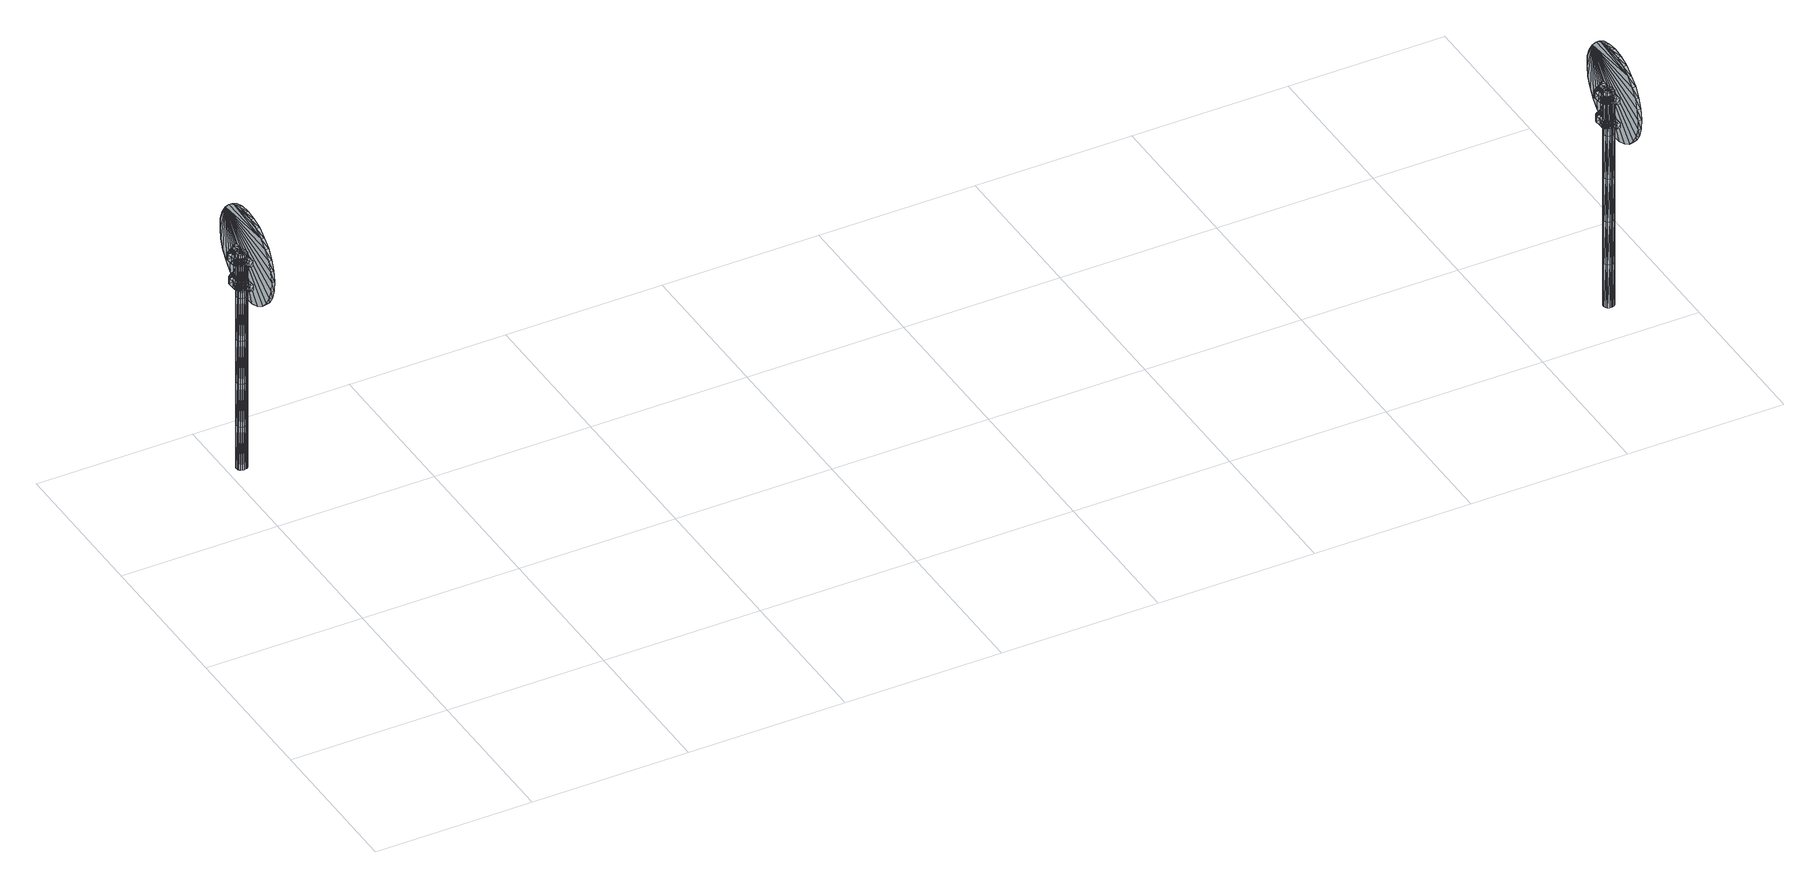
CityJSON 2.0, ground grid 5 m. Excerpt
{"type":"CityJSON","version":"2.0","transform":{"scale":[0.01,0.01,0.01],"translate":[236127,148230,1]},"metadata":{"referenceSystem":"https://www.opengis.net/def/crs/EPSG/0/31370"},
"CityObjects":{
"object1":{"type":"GenericCityObject","attributes":{"cluster":55,"mean_distance_to_centroid":0.0495,"new_centroid_x":236127.01,"new_centroid_y":148242.38,"mean_distance_to_camera":4.62,"H1":0,"H2":0,"Z_final":109.24,"cluster2":-1,"proj_x":236122.68,"proj_y":148243.69,"id_line":53157,"bearing_l":16.9,"distance":4.53,"orientation":"right","G_obj":16.9},"geometry":[{"type":"MultiSurface","lod":"2","boundaries":[[[0,1,2]],[[2,1,3]],[[3,1,4]],[[4,1,5]],[[5,1,6]],[[1,7,6]],[[1,8,7]],[[1,9,8]],[[1,10,9]],[[1,11,10]],[[1,12,11]],[[1,13,12]],[[1,14,13]],[[15,14,1]],[[16,15,1]],[[17,16,1]],[[18,17,1]],[[0,18,1]],[[19,20,0]],[[19,0,2]],[[21,19,2]],[[21,2,3]],[[21,3,22]],[[22,3,4]],[[22,4,23]],[[23,4,5]],[[23,5,24]],[[24,5,6]],[[24,6,25]],[[25,6,7]],[[25,7,26]],[[26,7,8]],[[26,8,27]],[[8,9,27]],[[27,9,28]],[[9,10,28]],[[10,29,28]],[[10,11,29]],[[11,30,29]],[[11,12,30]],[[30,12,31]],[[31,12,13]],[[31,13,32]],[[32,13,14]],[[32,14,33]],[[33,14,15]],[[33,15,34]],[[34,15,16]],[[34,16,35]],[[35,16,17]],[[36,35,17]],[[18,36,17]],[[20,36,18]],[[20,18,0]],[[37,38,20]],[[37,20,19]],[[39,37,19]],[[21,39,19]],[[39,21,40]],[[40,21,22]],[[40,22,41]],[[41,22,23]],[[41,23,42]],[[42,23,24]],[[42,24,43]],[[43,24,25]],[[43,25,44]],[[44,25,26]],[[26,45,44]],[[26,27,45]],[[27,46,45]],[[27,28,46]],[[28,47,46]],[[28,29,47]],[[47,29,48]],[[29,30,48]],[[48,30,49]],[[49,30,31]],[[49,31,50]],[[50,31,32]],[[50,32,51]],[[51,32,33]],[[51,33,52]],[[52,33,34]],[[52,34,53]],[[53,34,35]],[[54,53,35]],[[54,35,36]],[[38,54,36]],[[38,36,20]],[[55,56,38]],[[55,38,37]],[[57,55,37]],[[57,37,39]],[[57,39,58]],[[58,39,40]],[[58,40,59]],[[59,40,41]],[[59,41,60]],[[60,41,42]],[[60,42,61]],[[61,42,43]],[[61,43,62]],[[62,43,44]],[[44,63,62]],[[44,45,63]],[[45,64,63]],[[45,46,64]],[[46,65,64]],[[46,47,65]],[[47,66,65]],[[47,48,66]],[[66,48,67]],[[67,48,49]],[[67,49,68]],[[68,49,50]],[[68,50,69]],[[69,50,51]],[[69,51,70]],[[70,51,52]],[[70,52,71]],[[71,52,53]],[[72,71,53]],[[72,53,54]],[[56,72,54]],[[56,54,38]],[[73,74,56]],[[73,56,55]],[[75,73,55]],[[75,55,57]],[[75,57,76]],[[76,57,58]],[[76,58,77]],[[77,58,59]],[[77,59,78]],[[78,59,60]],[[78,60,79]],[[79,60,61]],[[79,61,80]],[[80,61,62]],[[62,81,80]],[[62,63,81]],[[63,82,81]],[[63,64,82]],[[64,83,82]],[[64,65,83]],[[65,84,83]],[[65,66,84]],[[84,66,85]],[[85,66,67]],[[85,67,86]],[[86,67,68]],[[86,68,87]],[[87,68,69]],[[87,69,88]],[[88,69,70]],[[88,70,89]],[[89,70,71]],[[90,89,71]],[[90,71,72]],[[74,90,72]],[[74,72,56]],[[91,92,74]],[[91,74,73]],[[93,91,73]],[[93,73,75]],[[93,75,94]],[[94,75,76]],[[94,76,95]],[[95,76,77]],[[95,77,96]],[[96,77,78]],[[96,78,97]],[[97,78,79]],[[97,79,98]],[[98,79,80]],[[80,99,98]],[[80,81,99]],[[81,100,99]],[[81,82,100]],[[82,101,100]],[[82,83,101]],[[83,102,101]],[[83,84,102]],[[102,84,103]],[[103,84,85]],[[103,85,104]],[[104,85,86]],[[104,86,105]],[[105,86,87]],[[105,87,106]],[[106,87,88]],[[106,88,107]],[[107,88,89]],[[108,107,89]],[[108,89,90]],[[92,108,90]],[[92,90,74]],[[92,91,109]],[[91,93,109]],[[93,94,109]],[[94,95,109]],[[95,96,109]],[[109,96,97]],[[109,97,98]],[[109,98,99]],[[109,99,100]],[[109,100,101]],[[109,101,102]],[[109,102,103]],[[109,103,104]],[[105,109,104]],[[106,109,105]],[[107,109,106]],[[108,109,107]],[[92,109,108]],[[110,111,112]],[[113,112,114]],[[115,112,113]],[[116,112,115]],[[117,112,116]],[[118,112,117]],[[119,112,118]],[[120,112,119]],[[121,112,120]],[[122,112,121]],[[122,123,112]],[[123,110,112]],[[111,124,112]],[[124,125,112]],[[125,126,112]],[[126,127,112]],[[127,128,112]],[[128,129,112]],[[129,130,112]],[[130,131,112]],[[112,131,132]],[[131,133,132]],[[131,134,133]],[[133,134,135]],[[133,135,136]],[[135,137,136]],[[133,136,138]],[[136,139,138]],[[136,137,139]],[[137,140,139]],[[137,135,140]],[[135,141,140]],[[135,134,141]],[[134,142,141]],[[134,131,142]],[[131,143,142]],[[131,130,143]],[[143,130,144]],[[144,130,129]],[[144,129,145]],[[145,129,128]],[[145,128,146]],[[146,127,147]],[[147,127,126]],[[147,126,148]],[[148,126,125]],[[148,125,149]],[[149,125,124]],[[150,149,124]],[[150,124,111]],[[151,150,111]],[[151,111,110]],[[152,151,110]],[[152,110,123]],[[146,128,127]],[[153,123,122]],[[154,153,122]],[[154,122,121]],[[155,154,121]],[[155,121,120]],[[156,155,120]],[[156,120,119]],[[157,156,119]],[[157,119,118]],[[157,118,158]],[[158,118,117]],[[158,117,159]],[[153,152,123]],[[159,117,116]],[[159,116,160]],[[160,116,115]],[[160,115,161]],[[161,115,113]],[[161,113,162]],[[162,113,114]],[[162,114,163]],[[163,114,112]],[[163,112,164]],[[164,112,132]],[[132,165,164]],[[132,133,165]],[[133,138,165]],[[138,139,140]],[[161,162,163]],[[160,161,163]],[[159,160,163]],[[158,159,163]],[[157,158,163]],[[156,157,163]],[[155,156,163]],[[154,155,163]],[[153,154,163]],[[153,163,152]],[[152,163,151]],[[151,163,150]],[[150,163,149]],[[149,163,148]],[[148,163,147]],[[147,163,146]],[[146,163,145]],[[145,163,144]],[[144,163,143]],[[143,163,142]],[[163,164,142]],[[142,164,165]],[[142,165,141]],[[165,140,141]],[[165,138,140]],[[166,167,168]],[[168,167,169]],[[170,168,169]],[[170,169,171]],[[170,171,172]],[[172,171,173]],[[172,173,174]],[[174,173,175]],[[174,175,176]],[[176,175,177]],[[176,177,178]],[[178,177,179]],[[178,179,180]],[[180,179,181]],[[180,181,182]],[[182,181,183]],[[182,183,184]],[[184,183,185]],[[184,185,186]],[[186,185,187]],[[186,187,188]],[[188,187,189]],[[188,189,190]],[[190,189,191]],[[192,190,191]],[[192,191,193]],[[194,192,193]],[[194,193,195]],[[196,194,195]],[[196,195,197]],[[198,196,197]],[[198,197,199]],[[200,198,199]],[[200,199,201]],[[202,200,201]],[[202,201,203]],[[204,202,203]],[[204,203,205]],[[206,204,205]],[[206,205,207]],[[208,206,207]],[[208,207,209]],[[210,208,209]],[[210,209,211]],[[212,210,211]],[[212,211,213]],[[214,212,213]],[[214,213,215]],[[216,214,215]],[[216,215,217]],[[216,217,218]],[[218,217,219]],[[218,219,220]],[[220,219,221]],[[220,221,222]],[[222,221,223]],[[222,223,224]],[[224,223,225]],[[224,225,226]],[[226,225,227]],[[226,227,228]],[[228,227,229]],[[228,229,230]],[[230,229,231]],[[230,231,232]],[[232,231,233]],[[232,233,234]],[[234,233,235]],[[234,235,236]],[[236,235,237]],[[238,236,237]],[[238,237,239]],[[238,239,240]],[[240,239,241]],[[241,242,240]],[[241,243,242]],[[242,243,244]],[[244,243,245]],[[244,245,246]],[[246,245,247]],[[246,247,248]],[[248,247,249]],[[248,249,250]],[[250,249,251]],[[250,251,252]],[[252,251,253]],[[252,253,254]],[[254,253,255]],[[254,255,256]],[[256,255,257]],[[256,257,258]],[[258,257,259]],[[258,259,260]],[[260,259,261]],[[260,261,262]],[[262,261,263]],[[262,263,264]],[[264,263,265]],[[264,265,266]],[[266,265,267]],[[267,268,266]],[[267,269,268]],[[269,270,268]],[[269,271,270]],[[271,272,270]],[[271,273,272]],[[273,274,272]],[[273,275,274]],[[275,276,274]],[[275,277,276]],[[277,278,276]],[[277,279,278]],[[279,280,278]],[[279,281,280]],[[281,282,280]],[[281,283,282]],[[283,284,282]],[[283,285,284]],[[285,286,284]],[[285,287,286]],[[287,288,286]],[[287,289,288]],[[288,289,290]],[[290,289,291]],[[290,291,292]],[[292,291,293]],[[292,293,294]],[[294,293,295]],[[294,295,296]],[[296,295,297]],[[296,297,298]],[[298,297,299]],[[298,299,300]],[[300,299,301]],[[300,301,302]],[[302,301,303]],[[302,303,304]],[[304,303,305]],[[304,305,306]],[[306,305,307]],[[306,307,308]],[[308,307,309]],[[308,309,310]],[[310,309,311]],[[311,166,310]],[[311,167,166]],[[169,167,311]],[[169,311,171]],[[171,311,309]],[[173,171,309]],[[173,309,307]],[[175,173,307]],[[175,307,305]],[[177,175,305]],[[177,305,303]],[[179,177,303]],[[179,303,301]],[[181,179,301]],[[181,301,299]],[[183,181,299]],[[183,299,297]],[[183,297,295]],[[185,183,295]],[[185,295,293]],[[187,185,293]],[[187,293,291]],[[187,291,289]],[[189,187,289]],[[189,289,287]],[[189,287,285]],[[191,189,285]],[[191,285,283]],[[193,191,283]],[[195,193,283]],[[195,283,281]],[[197,195,281]],[[199,197,281]],[[201,199,281]],[[201,281,279]],[[203,201,279]],[[205,203,279]],[[205,279,277]],[[205,277,207]],[[207,277,209]],[[209,277,275]],[[209,275,211]],[[211,275,273]],[[211,273,213]],[[213,273,271]],[[213,271,215]],[[215,271,269]],[[215,269,217]],[[217,269,219]],[[219,269,267]],[[219,267,221]],[[221,267,265]],[[221,265,223]],[[223,265,263]],[[223,263,225]],[[225,263,261]],[[225,261,227]],[[227,261,259]],[[227,259,229]],[[229,259,257]],[[229,257,255]],[[229,255,231]],[[231,255,253]],[[231,253,233]],[[233,253,251]],[[233,251,235]],[[251,249,235]],[[235,249,247]],[[235,247,237]],[[247,245,237]],[[237,245,243]],[[237,243,239]],[[239,243,241]],[[238,240,242]],[[168,310,166]],[[170,310,168]],[[170,308,310]],[[172,308,170]],[[172,306,308]],[[174,306,172]],[[174,304,306]],[[176,304,174]],[[176,302,304]],[[178,302,176]],[[178,300,302]],[[180,300,178]],[[180,298,300]],[[182,298,180]],[[182,296,298]],[[182,294,296]],[[184,294,182]],[[184,292,294]],[[186,292,184]],[[186,290,292]],[[186,288,290]],[[188,288,186]],[[188,286,288]],[[188,284,286]],[[190,284,188]],[[190,282,284]],[[192,282,190]],[[194,282,192]],[[194,280,282]],[[196,280,194]],[[198,280,196]],[[200,280,198]],[[200,278,280]],[[202,278,200]],[[204,278,202]],[[204,276,278]],[[204,206,276]],[[206,208,276]],[[208,274,276]],[[208,210,274]],[[210,272,274]],[[210,212,272]],[[212,270,272]],[[212,214,270]],[[214,268,270]],[[214,216,268]],[[216,218,268]],[[218,266,268]],[[218,220,266]],[[220,264,266]],[[220,222,264]],[[222,262,264]],[[222,224,262]],[[224,260,262]],[[224,226,260]],[[226,258,260]],[[226,228,258]],[[228,256,258]],[[228,254,256]],[[228,230,254]],[[230,252,254]],[[230,232,252]],[[232,250,252]],[[232,234,250]],[[250,234,248]],[[234,246,248]],[[234,236,246]],[[246,236,244]],[[236,242,244]],[[236,238,242]],[[312,313,314]],[[314,313,315]],[[316,314,315]],[[316,315,317]],[[316,317,318]],[[318,317,319]],[[318,319,320]],[[320,319,321]],[[320,321,322]],[[322,321,323]],[[322,323,324]],[[324,323,325]],[[324,325,326]],[[326,325,327]],[[326,327,328]],[[328,327,329]],[[328,329,330]],[[330,329,331]],[[330,331,332]],[[332,331,333]],[[332,333,334]],[[334,333,335]],[[334,335,336]],[[336,335,337]],[[338,336,337]],[[338,337,339]],[[340,338,339]],[[340,339,341]],[[342,340,341]],[[342,341,343]],[[344,342,343]],[[344,343,345]],[[346,344,345]],[[346,345,347]],[[348,346,347]],[[348,347,349]],[[350,348,349]],[[350,349,351]],[[352,350,351]],[[352,351,353]],[[354,352,353]],[[354,353,355]],[[356,354,355]],[[356,355,357]],[[358,356,357]],[[358,357,359]],[[360,358,359]],[[360,359,361]],[[362,360,361]],[[362,361,363]],[[362,363,364]],[[364,363,365]],[[364,365,366]],[[366,365,367]],[[366,367,368]],[[368,367,369]],[[368,369,370]],[[370,369,371]],[[370,371,372]],[[372,371,373]],[[372,373,374]],[[374,373,375]],[[374,375,376]],[[376,375,377]],[[376,377,378]],[[378,377,379]],[[378,379,380]],[[380,379,381]],[[380,381,382]],[[382,381,383]],[[384,382,383]],[[384,383,385]],[[384,385,386]],[[386,385,387]],[[387,388,386]],[[387,389,388]],[[388,389,390]],[[390,389,391]],[[390,391,392]],[[392,391,393]],[[392,393,394]],[[394,393,395]],[[394,395,396]],[[396,395,397]],[[396,397,398]],[[398,397,399]],[[398,399,400]],[[400,399,401]],[[400,401,402]],[[402,401,403]],[[402,403,404]],[[404,403,405]],[[404,405,406]],[[406,405,407]],[[406,407,408]],[[408,407,409]],[[408,409,410]],[[410,409,411]],[[410,411,412]],[[412,411,413]],[[413,414,412]],[[413,415,414]],[[415,416,414]],[[415,417,416]],[[417,418,416]],[[417,419,418]],[[419,420,418]],[[419,421,420]],[[421,422,420]],[[421,423,422]],[[423,424,422]],[[423,425,424]],[[425,426,424]],[[425,427,426]],[[427,428,426]],[[427,429,428]],[[429,430,428]],[[429,431,430]],[[431,432,430]],[[431,433,432]],[[433,434,432]],[[433,435,434]],[[434,435,436]],[[436,435,437]],[[436,437,438]],[[438,437,439]],[[438,439,440]],[[440,439,441]],[[440,441,442]],[[442,441,443]],[[442,443,444]],[[444,443,445]],[[444,445,446]],[[446,445,447]],[[446,447,448]],[[448,447,449]],[[448,449,450]],[[450,449,451]],[[450,451,452]],[[452,451,453]],[[452,453,454]],[[454,453,455]],[[454,455,456]],[[456,455,457]],[[457,312,456]],[[457,313,312]],[[315,313,457]],[[315,457,317]],[[317,457,455]],[[319,317,455]],[[319,455,453]],[[321,319,453]],[[321,453,451]],[[323,321,451]],[[323,451,449]],[[325,323,449]],[[325,449,447]],[[327,325,447]],[[327,447,445]],[[329,327,445]],[[329,445,443]],[[329,443,441]],[[331,329,441]],[[331,441,439]],[[333,331,439]],[[333,439,437]],[[333,437,435]],[[335,333,435]],[[335,435,433]],[[335,433,431]],[[337,335,431]],[[337,431,429]],[[339,337,429]],[[341,339,429]],[[341,429,427]],[[343,341,427]],[[345,343,427]],[[347,345,427]],[[347,427,425]],[[349,347,425]],[[351,349,425]],[[351,425,423]],[[351,423,353]],[[353,423,355]],[[355,423,421]],[[355,421,357]],[[357,421,419]],[[357,419,359]],[[359,419,417]],[[359,417,361]],[[361,417,415]],[[361,415,363]],[[363,415,365]],[[365,415,413]],[[365,413,367]],[[367,413,411]],[[367,411,369]],[[369,411,409]],[[369,409,371]],[[371,409,407]],[[371,407,373]],[[373,407,405]],[[373,405,375]],[[375,405,403]],[[375,403,401]],[[375,401,377]],[[377,401,399]],[[377,399,379]],[[379,399,397]],[[379,397,381]],[[397,395,381]],[[381,395,393]],[[381,393,383]],[[393,391,383]],[[383,391,389]],[[383,389,385]],[[385,389,387]],[[384,386,388]],[[314,456,312]],[[316,456,314]],[[316,454,456]],[[318,454,316]],[[318,452,454]],[[320,452,318]],[[320,450,452]],[[322,450,320]],[[322,448,450]],[[324,448,322]],[[324,446,448]],[[326,446,324]],[[326,444,446]],[[328,444,326]],[[328,442,444]],[[328,440,442]],[[330,440,328]],[[330,438,440]],[[332,438,330]],[[332,436,438]],[[332,434,436]],[[334,434,332]],[[334,432,434]],[[334,430,432]],[[336,430,334]],[[336,428,430]],[[338,428,336]],[[340,428,338]],[[340,426,428]],[[342,426,340]],[[344,426,342]],[[346,426,344]],[[346,424,426]],[[348,424,346]],[[350,424,348]],[[350,422,424]],[[350,352,422]],[[352,354,422]],[[354,420,422]],[[354,356,420]],[[356,418,420]],[[356,358,418]],[[358,416,418]],[[358,360,416]],[[360,414,416]],[[360,362,414]],[[362,364,414]],[[364,412,414]],[[364,366,412]],[[366,410,412]],[[366,368,410]],[[368,408,410]],[[368,370,408]],[[370,406,408]],[[370,372,406]],[[372,404,406]],[[372,374,404]],[[374,402,404]],[[374,400,402]],[[374,376,400]],[[376,398,400]],[[376,378,398]],[[378,396,398]],[[378,380,396]],[[396,380,394]],[[380,392,394]],[[380,382,392]],[[392,382,390]],[[382,388,390]],[[382,384,388]]]}]},
"object2":{"type":"GenericCityObject","attributes":{"cluster":33,"mean_distance_to_centroid":0.0682,"new_centroid_x":236164.49,"new_centroid_y":148230.93,"mean_distance_to_camera":5.98,"H1":0,"H2":0,"Z_final":108.82,"cluster2":-1,"proj_x":236169.18,"proj_y":148228.26,"id_line":53129,"bearing_l":209.61,"distance":5.39,"orientation":"right","G_obj":209.61},"geometry":[{"type":"MultiSurface","lod":"2","boundaries":[[[458,459,460]],[[460,459,461]],[[461,459,462]],[[462,459,463]],[[463,459,464]],[[459,465,464]],[[459,466,465]],[[459,467,466]],[[459,468,467]],[[459,469,468]],[[459,470,469]],[[459,471,470]],[[459,472,471]],[[473,472,459]],[[474,473,459]],[[475,474,459]],[[476,475,459]],[[458,476,459]],[[477,478,458]],[[477,458,460]],[[479,477,460]],[[479,460,461]],[[479,461,480]],[[480,461,462]],[[480,462,481]],[[481,462,463]],[[481,463,482]],[[482,463,464]],[[482,464,483]],[[483,464,465]],[[483,465,484]],[[484,465,466]],[[484,466,485]],[[466,467,485]],[[485,467,486]],[[467,468,486]],[[468,487,486]],[[468,469,487]],[[469,488,487]],[[469,470,488]],[[488,470,489]],[[489,470,471]],[[489,471,490]],[[490,471,472]],[[490,472,491]],[[491,472,473]],[[491,473,492]],[[492,473,474]],[[492,474,493]],[[493,474,475]],[[494,493,475]],[[476,494,475]],[[478,494,476]],[[478,476,458]],[[495,496,478]],[[495,478,477]],[[497,495,477]],[[479,497,477]],[[497,479,498]],[[498,479,480]],[[498,480,499]],[[499,480,481]],[[499,481,500]],[[500,481,482]],[[500,482,501]],[[501,482,483]],[[501,483,502]],[[502,483,484]],[[484,503,502]],[[484,485,503]],[[485,504,503]],[[485,486,504]],[[486,505,504]],[[486,487,505]],[[505,487,506]],[[487,488,506]],[[506,488,507]],[[507,488,489]],[[507,489,508]],[[508,489,490]],[[508,490,509]],[[509,490,491]],[[509,491,510]],[[510,491,492]],[[510,492,511]],[[511,492,493]],[[512,511,493]],[[512,493,494]],[[496,512,494]],[[496,494,478]],[[513,514,496]],[[513,496,495]],[[515,513,495]],[[515,495,497]],[[515,497,516]],[[516,497,498]],[[516,498,517]],[[517,498,499]],[[517,499,518]],[[518,499,500]],[[518,500,519]],[[519,500,501]],[[519,501,520]],[[520,501,502]],[[502,521,520]],[[502,503,521]],[[503,522,521]],[[503,504,522]],[[504,523,522]],[[504,505,523]],[[505,524,523]],[[505,506,524]],[[524,506,525]],[[525,506,507]],[[525,507,526]],[[526,507,508]],[[526,508,527]],[[527,508,509]],[[527,509,528]],[[528,509,510]],[[528,510,529]],[[529,510,511]],[[530,529,511]],[[530,511,512]],[[514,530,512]],[[514,512,496]],[[531,532,514]],[[531,514,513]],[[533,531,513]],[[533,513,515]],[[533,515,534]],[[534,515,516]],[[534,516,535]],[[535,516,517]],[[535,517,536]],[[536,517,518]],[[536,518,537]],[[537,518,519]],[[537,519,538]],[[538,519,520]],[[520,539,538]],[[520,521,539]],[[521,540,539]],[[521,522,540]],[[522,541,540]],[[522,523,541]],[[523,542,541]],[[523,524,542]],[[542,524,543]],[[543,524,525]],[[543,525,544]],[[544,525,526]],[[544,526,545]],[[545,526,527]],[[545,527,546]],[[546,527,528]],[[546,528,547]],[[547,528,529]],[[548,547,529]],[[548,529,530]],[[532,548,530]],[[532,530,514]],[[549,550,532]],[[549,532,531]],[[551,549,531]],[[551,531,533]],[[551,533,552]],[[552,533,534]],[[552,534,553]],[[553,534,535]],[[553,535,554]],[[554,535,536]],[[554,536,555]],[[555,536,537]],[[555,537,556]],[[556,537,538]],[[538,557,556]],[[538,539,557]],[[539,558,557]],[[539,540,558]],[[540,559,558]],[[540,541,559]],[[541,560,559]],[[541,542,560]],[[560,542,561]],[[561,542,543]],[[561,543,562]],[[562,543,544]],[[562,544,563]],[[563,544,545]],[[563,545,564]],[[564,545,546]],[[564,546,565]],[[565,546,547]],[[566,565,547]],[[566,547,548]],[[550,566,548]],[[550,548,532]],[[550,549,567]],[[549,551,567]],[[551,552,567]],[[552,553,567]],[[553,554,567]],[[567,554,555]],[[567,555,556]],[[567,556,557]],[[567,557,558]],[[567,558,559]],[[567,559,560]],[[567,560,561]],[[567,561,562]],[[563,567,562]],[[564,567,563]],[[565,567,564]],[[566,567,565]],[[550,567,566]],[[568,569,570]],[[571,570,572]],[[573,570,571]],[[574,570,573]],[[575,570,574]],[[576,570,575]],[[577,570,576]],[[578,570,577]],[[579,570,578]],[[580,570,579]],[[580,581,570]],[[581,568,570]],[[569,582,570]],[[582,583,570]],[[583,584,570]],[[584,585,570]],[[585,586,570]],[[586,587,570]],[[587,588,570]],[[588,589,570]],[[570,589,590]],[[589,591,590]],[[589,592,591]],[[591,592,593]],[[591,593,594]],[[593,595,594]],[[591,594,596]],[[594,597,596]],[[594,595,597]],[[595,598,597]],[[595,593,598]],[[593,599,598]],[[593,592,599]],[[592,600,599]],[[592,589,600]],[[589,601,600]],[[589,588,601]],[[601,588,602]],[[602,588,587]],[[602,587,603]],[[603,587,586]],[[603,586,604]],[[604,585,605]],[[605,585,584]],[[605,584,606]],[[606,584,583]],[[606,583,607]],[[607,583,582]],[[608,607,582]],[[608,582,569]],[[609,608,569]],[[609,569,568]],[[610,609,568]],[[610,568,581]],[[604,586,585]],[[611,581,580]],[[612,611,580]],[[612,580,579]],[[613,612,579]],[[613,579,578]],[[614,613,578]],[[614,578,577]],[[615,614,577]],[[615,577,576]],[[615,576,616]],[[616,576,575]],[[616,575,617]],[[611,610,581]],[[617,575,574]],[[617,574,618]],[[618,574,573]],[[618,573,619]],[[619,573,571]],[[619,571,620]],[[620,571,572]],[[620,572,621]],[[621,572,570]],[[621,570,622]],[[622,570,590]],[[590,623,622]],[[590,591,623]],[[591,596,623]],[[596,597,598]],[[619,620,621]],[[618,619,621]],[[617,618,621]],[[616,617,621]],[[615,616,621]],[[614,615,621]],[[613,614,621]],[[612,613,621]],[[611,612,621]],[[611,621,610]],[[610,621,609]],[[609,621,608]],[[608,621,607]],[[607,621,606]],[[606,621,605]],[[605,621,604]],[[604,621,603]],[[603,621,602]],[[602,621,601]],[[601,621,600]],[[621,622,600]],[[600,622,623]],[[600,623,599]],[[623,598,599]],[[623,596,598]],[[624,625,626]],[[626,625,627]],[[628,626,627]],[[628,627,629]],[[628,629,630]],[[630,629,631]],[[630,631,632]],[[632,631,633]],[[632,633,634]],[[634,633,635]],[[634,635,636]],[[636,635,637]],[[636,637,638]],[[638,637,639]],[[638,639,640]],[[640,639,641]],[[640,641,642]],[[642,641,643]],[[642,643,644]],[[644,643,645]],[[644,645,646]],[[646,645,647]],[[646,647,648]],[[648,647,649]],[[650,648,649]],[[650,649,651]],[[652,650,651]],[[652,651,653]],[[654,652,653]],[[654,653,655]],[[656,654,655]],[[656,655,657]],[[658,656,657]],[[658,657,659]],[[660,658,659]],[[660,659,661]],[[662,660,661]],[[662,661,663]],[[664,662,663]],[[664,663,665]],[[666,664,665]],[[666,665,667]],[[668,666,667]],[[668,667,669]],[[670,668,669]],[[670,669,671]],[[672,670,671]],[[672,671,673]],[[674,672,673]],[[674,673,675]],[[674,675,676]],[[676,675,677]],[[676,677,678]],[[678,677,679]],[[678,679,680]],[[680,679,681]],[[680,681,682]],[[682,681,683]],[[682,683,684]],[[684,683,685]],[[684,685,686]],[[686,685,687]],[[686,687,688]],[[688,687,689]],[[688,689,690]],[[690,689,691]],[[690,691,692]],[[692,691,693]],[[692,693,694]],[[694,693,695]],[[694,695,696]],[[696,695,697]],[[698,696,697]],[[698,697,699]],[[698,699,700]],[[700,699,701]],[[701,702,700]],[[701,703,702]],[[702,703,704]],[[704,703,705]],[[704,705,706]],[[706,705,707]],[[706,707,708]],[[708,707,709]],[[708,709,710]],[[710,709,711]],[[710,711,712]],[[712,711,713]],[[712,713,714]],[[714,713,715]],[[714,715,716]],[[716,715,717]],[[716,717,718]],[[718,717,719]],[[718,719,720]],[[720,719,721]],[[720,721,722]],[[722,721,723]],[[722,723,724]],[[724,723,725]],[[724,725,726]],[[726,725,727]],[[727,728,726]],[[727,729,728]],[[729,730,728]],[[729,731,730]],[[731,732,730]],[[731,733,732]],[[733,734,732]],[[733,735,734]],[[735,736,734]],[[735,737,736]],[[737,738,736]],[[737,739,738]],[[739,740,738]],[[739,741,740]],[[741,742,740]],[[741,743,742]],[[743,744,742]],[[743,745,744]],[[745,746,744]],[[745,747,746]],[[747,748,746]],[[747,749,748]],[[748,749,750]],[[750,749,751]],[[750,751,752]],[[752,751,753]],[[752,753,754]],[[754,753,755]],[[754,755,756]],[[756,755,757]],[[756,757,758]],[[758,757,759]],[[758,759,760]],[[760,759,761]],[[760,761,762]],[[762,761,763]],[[762,763,764]],[[764,763,765]],[[764,765,766]],[[766,765,767]],[[766,767,768]],[[768,767,769]],[[768,769,770]],[[770,769,771]],[[770,771,772]],[[772,771,773]],[[773,624,772]],[[773,625,624]],[[627,625,773]],[[627,773,629]],[[629,773,771]],[[631,629,771]],[[631,771,769]],[[633,631,769]],[[633,769,767]],[[635,633,767]],[[635,767,765]],[[637,635,765]],[[637,765,763]],[[639,637,763]],[[639,763,761]],[[641,639,761]],[[641,761,759]],[[641,759,757]],[[643,641,757]],[[643,757,755]],[[645,643,755]],[[645,755,753]],[[645,753,751]],[[647,645,751]],[[647,751,749]],[[647,749,747]],[[647,747,745]],[[649,647,745]],[[649,745,743]],[[651,649,743]],[[653,651,743]],[[653,743,741]],[[655,653,741]],[[657,655,741]],[[659,657,741]],[[659,741,739]],[[661,659,739]],[[663,661,739]],[[663,739,737]],[[663,737,665]],[[665,737,667]],[[667,737,735]],[[667,735,669]],[[669,735,733]],[[669,733,671]],[[671,733,731]],[[671,731,673]],[[673,731,729]],[[673,729,675]],[[675,729,677]],[[677,729,727]],[[677,727,679]],[[679,727,681]],[[681,727,725]],[[681,725,683]],[[683,725,723]],[[683,723,685]],[[685,723,721]],[[685,721,687]],[[687,721,719]],[[687,719,689]],[[689,719,717]],[[689,717,715]],[[689,715,691]],[[691,715,713]],[[691,713,693]],[[693,713,711]],[[693,711,695]],[[711,709,695]],[[695,709,707]],[[695,707,697]],[[707,705,697]],[[697,705,703]],[[697,703,699]],[[699,703,701]],[[698,700,702]],[[626,772,624]],[[628,772,626]],[[628,770,772]],[[630,770,628]],[[630,768,770]],[[632,768,630]],[[632,766,768]],[[634,766,632]],[[634,764,766]],[[636,764,634]],[[636,762,764]],[[638,762,636]],[[638,760,762]],[[640,760,638]],[[640,758,760]],[[640,756,758]],[[642,756,640]],[[642,754,756]],[[644,754,642]],[[644,752,754]],[[644,750,752]],[[646,750,644]],[[646,748,750]],[[646,746,748]],[[646,744,746]],[[648,744,646]],[[648,742,744]],[[650,742,648]],[[652,742,650]],[[652,740,742]],[[654,740,652]],[[656,740,654]],[[658,740,656]],[[658,738,740]],[[660,738,658]],[[662,738,660]],[[662,736,738]],[[662,664,736]],[[664,666,736]],[[666,734,736]],[[666,668,734]],[[668,732,734]],[[668,670,732]],[[670,730,732]],[[670,672,730]],[[672,728,730]],[[672,674,728]],[[674,676,728]],[[676,726,728]],[[676,678,726]],[[678,680,726]],[[680,724,726]],[[680,682,724]],[[682,722,724]],[[682,684,722]],[[684,720,722]],[[684,686,720]],[[686,718,720]],[[686,688,718]],[[688,716,718]],[[688,714,716]],[[688,690,714]],[[690,712,714]],[[690,692,712]],[[692,710,712]],[[692,694,710]],[[710,694,708]],[[694,706,708]],[[694,696,706]],[[706,696,704]],[[696,702,704]],[[696,698,702]],[[774,775,776]],[[776,775,777]],[[778,776,777]],[[778,777,779]],[[778,779,780]],[[780,779,781]],[[780,781,782]],[[782,781,783]],[[782,783,784]],[[784,783,785]],[[784,785,786]],[[786,785,787]],[[786,787,788]],[[788,787,789]],[[788,789,790]],[[790,789,791]],[[790,791,792]],[[792,791,793]],[[792,793,794]],[[794,793,795]],[[794,795,796]],[[796,795,797]],[[796,797,798]],[[798,797,799]],[[800,798,799]],[[800,799,801]],[[802,800,801]],[[802,801,803]],[[804,802,803]],[[804,803,805]],[[806,804,805]],[[806,805,807]],[[808,806,807]],[[808,807,809]],[[810,808,809]],[[810,809,811]],[[812,810,811]],[[812,811,813]],[[814,812,813]],[[814,813,815]],[[816,814,815]],[[816,815,817]],[[818,816,817]],[[818,817,819]],[[820,818,819]],[[820,819,821]],[[822,820,821]],[[822,821,823]],[[824,822,823]],[[824,823,825]],[[824,825,826]],[[826,825,827]],[[826,827,828]],[[828,827,829]],[[828,829,830]],[[830,829,831]],[[830,831,832]],[[832,831,833]],[[832,833,834]],[[834,833,835]],[[834,835,836]],[[836,835,837]],[[836,837,838]],[[838,837,839]],[[838,839,840]],[[840,839,841]],[[840,841,842]],[[842,841,843]],[[842,843,844]],[[844,843,845]],[[844,845,846]],[[846,845,847]],[[848,846,847]],[[848,847,849]],[[848,849,850]],[[850,849,851]],[[851,852,850]],[[851,853,852]],[[852,853,854]],[[854,853,855]],[[854,855,856]],[[856,855,857]],[[856,857,858]],[[858,857,859]],[[858,859,860]],[[860,859,861]],[[860,861,862]],[[862,861,863]],[[862,863,864]],[[864,863,865]],[[864,865,866]],[[866,865,867]],[[866,867,868]],[[868,867,869]],[[868,869,870]],[[870,869,871]],[[870,871,872]],[[872,871,873]],[[872,873,874]],[[874,873,875]],[[874,875,876]],[[876,875,877]],[[877,878,876]],[[877,879,878]],[[879,880,878]],[[879,881,880]],[[881,882,880]],[[881,883,882]],[[883,884,882]],[[883,885,884]],[[885,886,884]],[[885,887,886]],[[887,888,886]],[[887,889,888]],[[889,890,888]],[[889,891,890]],[[891,892,890]],[[891,893,892]],[[893,894,892]],[[893,895,894]],[[895,896,894]],[[895,897,896]],[[897,898,896]],[[897,899,898]],[[898,899,900]],[[900,899,901]],[[900,901,902]],[[902,901,903]],[[902,903,904]],[[904,903,905]],[[904,905,906]],[[906,905,907]],[[906,907,908]],[[908,907,909]],[[908,909,910]],[[910,909,911]],[[910,911,912]],[[912,911,913]],[[912,913,914]],[[914,913,915]],[[914,915,916]],[[916,915,917]],[[916,917,918]],[[918,917,919]],[[918,919,920]],[[920,919,921]],[[920,921,922]],[[922,921,923]],[[923,774,922]],[[923,775,774]],[[777,775,923]],[[777,923,779]],[[779,923,921]],[[781,779,921]],[[781,921,919]],[[783,781,919]],[[783,919,917]],[[785,783,917]],[[785,917,915]],[[787,785,915]],[[787,915,913]],[[789,787,913]],[[789,913,911]],[[791,789,911]],[[791,911,909]],[[791,909,907]],[[793,791,907]],[[793,907,905]],[[795,793,905]],[[795,905,903]],[[795,903,901]],[[797,795,901]],[[797,901,899]],[[797,899,897]],[[797,897,895]],[[799,797,895]],[[799,895,893]],[[801,799,893]],[[803,801,893]],[[803,893,891]],[[805,803,891]],[[807,805,891]],[[809,807,891]],[[809,891,889]],[[811,809,889]],[[813,811,889]],[[813,889,887]],[[813,887,815]],[[815,887,817]],[[817,887,885]],[[817,885,819]],[[819,885,883]],[[819,883,821]],[[821,883,881]],[[821,881,823]],[[823,881,879]],[[823,879,825]],[[825,879,827]],[[827,879,877]],[[827,877,829]],[[829,877,831]],[[831,877,875]],[[831,875,833]],[[833,875,873]],[[833,873,835]],[[835,873,871]],[[835,871,837]],[[837,871,869]],[[837,869,839]],[[839,869,867]],[[839,867,865]],[[839,865,841]],[[841,865,863]],[[841,863,843]],[[843,863,861]],[[843,861,845]],[[861,859,845]],[[845,859,857]],[[845,857,847]],[[857,855,847]],[[847,855,853]],[[847,853,849]],[[849,853,851]],[[848,850,852]],[[776,922,774]],[[778,922,776]],[[778,920,922]],[[780,920,778]],[[780,918,920]],[[782,918,780]],[[782,916,918]],[[784,916,782]],[[784,914,916]],[[786,914,784]],[[786,912,914]],[[788,912,786]],[[788,910,912]],[[790,910,788]],[[790,908,910]],[[790,906,908]],[[792,906,790]],[[792,904,906]],[[794,904,792]],[[794,902,904]],[[794,900,902]],[[796,900,794]],[[796,898,900]],[[796,896,898]],[[796,894,896]],[[798,894,796]],[[798,892,894]],[[800,892,798]],[[802,892,800]],[[802,890,892]],[[804,890,802]],[[806,890,804]],[[808,890,806]],[[808,888,890]],[[810,888,808]],[[812,888,810]],[[812,886,888]],[[812,814,886]],[[814,816,886]],[[816,884,886]],[[816,818,884]],[[818,882,884]],[[818,820,882]],[[820,880,882]],[[820,822,880]],[[822,878,880]],[[822,824,878]],[[824,826,878]],[[826,876,878]],[[826,828,876]],[[828,830,876]],[[830,874,876]],[[830,832,874]],[[832,872,874]],[[832,834,872]],[[834,870,872]],[[834,836,870]],[[836,868,870]],[[836,838,868]],[[838,866,868]],[[838,864,866]],[[838,840,864]],[[840,862,864]],[[840,842,862]],[[842,860,862]],[[842,844,860]],[[860,844,858]],[[844,856,858]],[[844,846,856]],[[856,846,854]],[[846,852,854]],[[846,848,852]]]}]}
},
"vertices":[
[46,1315,1],[46,1298,1],[41,1314,1],[35,1311,1],[32,1307,1],[30,1301,1],[30,1295,1],[32,1290,1],[35,1285,1],[41,1283,1],[46,1282,1],[52,1283,1],[57,1285,1],[61,1290,1],[63,1295,1],[63,1301,1],[61,1307,1],[57,1311,1],[52,1314,1],[41,1314,150],[46,1315,150],[35,1311,150],[32,1307,150],[30,1301,150],[30,1295,150],[32,1290,150],[35,1285,150],[41,1283,150],[46,1282,150],[52,1283,150],[57,1285,150],[61,1290,150],[63,1295,150],[63,1301,150],[61,1307,150],[57,1311,150],[52,1314,150],[41,1314,299],[46,1315,299],[35,1311,299],[32,1307,299],[30,1301,299],[30,1295,299],[32,1290,299],[35,1285,299],[41,1283,299],[46,1282,299],[52,1283,299],[57,1285,299],[61,1290,299],[63,1295,299],[63,1301,299],[61,1307,299],[57,1311,299],[52,1314,299],[41,1314,448],[46,1315,448],[35,1311,448],[32,1307,448],[30,1301,448],[30,1295,448],[32,1290,448],[35,1285,448],[41,1283,448],[46,1282,448],[52,1283,448],[57,1285,448],[61,1290,448],[63,1295,448],[63,1301,448],[61,1307,448],[57,1311,448],[52,1314,448],[41,1314,597],[46,1315,597],[35,1311,597],[32,1307,597],[30,1301,597],[30,1295,597],[32,1290,597],[35,1285,597],[41,1283,597],[46,1282,597],[52,1283,597],[57,1285,597],[61,1290,597],[63,1295,597],[63,1301,597],[61,1307,597],[57,1311,597],[52,1314,597],[41,1314,746],[46,1315,746],[35,1311,746],[32,1307,746],[30,1301,746],[30,1295,746],[32,1290,746],[35,1285,746],[41,1283,746],[46,1282,746],[52,1283,746],[57,1285,746],[61,1290,746],[63,1295,746],[63,1301,746],[61,1307,746],[57,1311,746],[52,1314,746],[46,1298,746],[64,1235,593],[64,1207,610],[59,1419,822],[60,1448,763],[60,1437,794],[61,1452,728],[61,1448,694],[62,1437,662],[63,1419,634],[63,1396,610],[64,1368,593],[64,1336,581],[64,1301,577],[64,1267,581],[63,1184,634],[63,1166,662],[63,1154,694],[62,1150,728],[61,1154,763],[61,1166,794],[60,1184,822],[60,1207,846],[59,1396,846],[59,1368,864],[59,1235,864],[59,1267,875],[59,1336,875],[59,1301,879],[69,1336,875],[69,1301,879],[69,1267,875],[70,1235,864],[70,1207,846],[71,1184,823],[71,1166,795],[72,1155,763],[72,1151,728],[73,1155,694],[74,1166,662],[74,1184,634],[74,1207,611],[74,1235,593],[75,1267,581],[74,1301,577],[74,1336,581],[74,1368,593],[74,1396,611],[73,1419,634],[73,1437,662],[72,1448,694],[71,1452,728],[71,1448,763],[70,1437,795],[70,1419,823],[69,1396,846],[69,1368,864],[68,1353,652],[68,1353,632],[51,1353,652],[51,1353,632],[51,1344,652],[51,1344,632],[40,1339,652],[40,1339,632],[38,1339,652],[38,1339,632],[37,1338,652],[37,1338,632],[35,1337,652],[35,1337,632],[33,1336,652],[33,1336,632],[32,1335,652],[32,1335,632],[30,1334,652],[30,1334,632],[28,1333,652],[28,1333,632],[24,1329,652],[24,1329,632],[22,1328,652],[22,1328,632],[21,1327,652],[21,1327,632],[20,1325,652],[20,1325,632],[19,1324,652],[19,1324,632],[19,1322,652],[19,1322,632],[18,1320,652],[18,1320,632],[18,1319,652],[18,1319,632],[19,1301,652],[19,1301,632],[20,1292,652],[20,1292,632],[20,1289,652],[20,1289,632],[21,1287,652],[21,1287,632],[22,1285,652],[22,1285,632],[24,1282,652],[24,1282,632],[25,1281,652],[25,1281,632],[27,1279,652],[27,1279,632],[29,1277,652],[29,1277,632],[32,1276,652],[32,1276,632],[34,1275,652],[34,1275,632],[36,1274,652],[36,1274,632],[39,1273,652],[39,1273,632],[41,1273,652],[41,1273,632],[44,1272,652],[44,1272,632],[47,1272,652],[47,1272,632],[53,1272,652],[53,1272,632],[54,1260,652],[54,1260,632],[68,1259,652],[68,1259,632],[68,1275,652],[68,1275,632],[58,1282,652],[58,1282,632],[50,1281,652],[50,1281,632],[48,1281,652],[48,1281,632],[46,1281,652],[46,1281,632],[45,1281,652],[45,1281,632],[43,1282,652],[43,1282,632],[41,1282,652],[41,1282,632],[40,1282,652],[40,1282,632],[38,1283,652],[38,1283,632],[36,1283,652],[36,1283,632],[35,1284,652],[35,1284,632],[34,1285,652],[34,1285,632],[33,1286,652],[33,1286,632],[32,1288,652],[32,1288,632],[32,1289,652],[32,1289,632],[31,1290,652],[31,1290,632],[30,1300,652],[30,1300,632],[31,1319,652],[31,1319,632],[31,1320,652],[31,1320,632],[31,1321,652],[31,1321,632],[31,1322,652],[31,1322,632],[32,1323,652],[32,1323,632],[33,1324,652],[33,1324,632],[34,1325,652],[34,1325,632],[35,1325,652],[35,1325,632],[36,1326,652],[36,1326,632],[37,1326,652],[37,1326,632],[38,1327,652],[38,1327,632],[39,1327,652],[39,1327,632],[40,1327,652],[40,1327,632],[41,1328,652],[41,1328,632],[43,1328,652],[43,1328,632],[53,1330,652],[53,1330,632],[65,1337,652],[65,1337,632],[64,1353,737],[64,1353,717],[47,1353,737],[47,1353,717],[47,1344,737],[47,1344,717],[36,1339,737],[36,1339,717],[34,1339,737],[34,1339,717],[33,1338,737],[33,1338,717],[31,1337,737],[31,1337,717],[29,1336,737],[29,1336,717],[28,1335,737],[28,1335,717],[26,1334,737],[26,1334,717],[24,1333,737],[24,1333,717],[19,1329,737],[19,1329,717],[18,1328,737],[18,1328,717],[17,1327,737],[17,1327,717],[16,1325,737],[16,1325,717],[15,1324,737],[15,1324,717],[15,1322,737],[15,1322,717],[14,1320,737],[14,1320,717],[14,1319,737],[14,1319,717],[15,1301,737],[15,1301,717],[16,1292,737],[16,1292,717],[16,1289,737],[16,1289,717],[17,1287,737],[17,1287,717],[18,1285,737],[18,1285,717],[19,1282,737],[19,1282,717],[21,1281,737],[21,1281,717],[23,1279,737],[23,1279,717],[25,1277,737],[25,1277,717],[28,1276,737],[28,1276,717],[30,1275,737],[30,1275,717],[32,1274,737],[32,1274,717],[35,1273,737],[35,1273,717],[37,1273,737],[37,1273,717],[40,1272,737],[40,1272,717],[43,1272,737],[43,1272,717],[49,1272,737],[49,1272,717],[50,1260,737],[50,1260,717],[64,1259,737],[64,1259,717],[64,1275,737],[64,1275,717],[54,1282,737],[54,1282,717],[46,1281,737],[46,1281,717],[44,1281,737],[44,1281,717],[42,1281,737],[42,1281,717],[40,1281,737],[40,1281,717],[39,1282,737],[39,1282,717],[37,1282,737],[37,1282,717],[36,1282,737],[36,1282,717],[34,1283,737],[34,1283,717],[32,1283,737],[32,1283,717],[31,1284,737],[31,1284,717],[30,1285,737],[30,1285,717],[29,1286,737],[29,1286,717],[28,1288,737],[28,1288,717],[28,1289,737],[28,1289,717],[27,1290,737],[27,1290,717],[26,1300,737],[26,1300,717],[27,1319,737],[27,1319,717],[27,1320,737],[27,1320,717],[27,1321,737],[27,1321,717],[27,1322,737],[27,1322,717],[28,1323,737],[28,1323,717],[29,1324,737],[29,1324,717],[30,1325,737],[30,1325,717],[31,1325,737],[31,1325,717],[32,1326,737],[32,1326,717],[33,1326,737],[33,1326,717],[34,1327,737],[34,1327,717],[35,1327,737],[35,1327,717],[36,1327,737],[36,1327,717],[37,1328,737],[37,1328,717],[39,1328,737],[39,1328,717],[49,1330,737],[49,1330,717],[61,1337,737],[61,1337,717],
[3794,170,1],[3794,153,1],[3789,169,1],[3783,166,1],[3780,162,1],[3778,156,1],[3778,151,1],[3780,145,1],[3783,141,1],[3789,138,1],[3794,137,1],[3800,138,1],[3805,141,1],[3809,145,1],[3811,151,1],[3811,156,1],[3809,162,1],[3805,166,1],[3800,169,1],[3789,169,150],[3794,170,150],[3783,166,150],[3780,162,150],[3778,156,150],[3778,151,150],[3780,145,150],[3783,141,150],[3789,138,150],[3794,137,150],[3800,138,150],[3805,141,150],[3809,145,150],[3811,151,150],[3811,156,150],[3809,162,150],[3805,166,150],[3800,169,150],[3789,169,299],[3794,170,299],[3783,166,299],[3780,162,299],[3778,156,299],[3778,151,299],[3780,145,299],[3783,141,299],[3789,138,299],[3794,137,299],[3800,138,299],[3805,141,299],[3809,145,299],[3811,151,299],[3811,156,299],[3809,162,299],[3805,166,299],[3800,169,299],[3789,169,448],[3794,170,448],[3783,166,448],[3780,162,448],[3778,156,448],[3778,151,448],[3780,145,448],[3783,141,448],[3789,138,448],[3794,137,448],[3800,138,448],[3805,141,448],[3809,145,448],[3811,151,448],[3811,156,448],[3809,162,448],[3805,166,448],[3800,169,448],[3789,169,597],[3794,170,597],[3783,166,597],[3780,162,597],[3778,156,597],[3778,151,597],[3780,145,597],[3783,141,597],[3789,138,597],[3794,137,597],[3800,138,597],[3805,141,597],[3809,145,597],[3811,151,597],[3811,156,597],[3809,162,597],[3805,166,597],[3800,169,597],[3789,169,746],[3794,170,746],[3783,166,746],[3780,162,746],[3778,156,746],[3778,151,746],[3780,145,746],[3783,141,746],[3789,138,746],[3794,137,746],[3800,138,746],[3805,141,746],[3809,145,746],[3811,151,746],[3811,156,746],[3809,162,746],[3805,166,746],[3800,169,746],[3794,153,746],[3812,90,593],[3812,62,610],[3807,274,822],[3808,304,763],[3808,292,794],[3809,308,728],[3809,304,694],[3810,292,662],[3811,274,634],[3811,251,610],[3812,223,593],[3812,191,581],[3812,157,577],[3812,122,581],[3811,39,634],[3811,21,662],[3811,10,694],[3810,6,728],[3809,10,763],[3809,21,794],[3808,39,822],[3808,62,846],[3807,251,846],[3807,223,864],[3807,90,864],[3807,122,875],[3807,191,875],[3807,157,879],[3817,191,875],[3817,157,879],[3817,122,875],[3818,90,864],[3818,62,846],[3819,39,823],[3819,21,795],[3820,10,763],[3820,6,728],[3821,10,694],[3822,21,662],[3822,39,634],[3822,62,611],[3822,90,593],[3823,122,581],[3822,157,577],[3822,191,581],[3822,223,593],[3822,251,611],[3821,274,634],[3821,292,662],[3820,304,694],[3819,308,728],[3819,304,763],[3818,292,795],[3818,274,823],[3817,251,846],[3817,223,864],[3816,209,652],[3816,209,632],[3799,208,652],[3799,208,632],[3799,199,652],[3799,199,632],[3788,195,652],[3788,195,632],[3786,194,652],[3786,194,632],[3785,193,652],[3785,193,632],[3783,192,652],[3783,192,632],[3781,191,652],[3781,191,632],[3780,190,652],[3780,190,632],[3778,189,652],[3778,189,632],[3776,188,652],[3776,188,632],[3772,184,652],[3772,184,632],[3770,183,652],[3770,183,632],[3769,182,652],[3769,182,632],[3768,181,652],[3768,181,632],[3767,179,652],[3767,179,632],[3767,177,652],[3767,177,632],[3766,175,652],[3766,175,632],[3766,174,652],[3766,174,632],[3767,156,652],[3767,156,632],[3768,147,652],[3768,147,632],[3768,144,652],[3768,144,632],[3769,142,652],[3769,142,632],[3770,140,652],[3770,140,632],[3772,138,652],[3772,138,632],[3773,136,652],[3773,136,632],[3775,134,652],[3775,134,632],[3777,133,652],[3777,133,632],[3777,132,652],[3777,132,632],[3780,131,652],[3780,131,632],[3782,130,652],[3782,130,632],[3784,129,652],[3784,129,632],[3787,128,652],[3787,128,632],[3789,128,652],[3789,128,632],[3792,128,652],[3792,128,632],[3795,127,652],[3795,127,632],[3801,127,652],[3801,127,632],[3802,115,652],[3802,115,632],[3816,114,652],[3816,114,632],[3816,130,652],[3816,130,632],[3806,137,652],[3806,137,632],[3798,136,652],[3798,136,632],[3796,136,652],[3796,136,632],[3794,136,652],[3794,136,632],[3793,137,652],[3793,137,632],[3791,137,652],[3791,137,632],[3789,137,652],[3789,137,632],[3788,137,652],[3788,137,632],[3786,138,652],[3786,138,632],[3784,138,652],[3784,138,632],[3783,139,652],[3783,139,632],[3782,140,652],[3782,140,632],[3781,141,652],[3781,141,632],[3780,143,652],[3780,143,632],[3780,144,652],[3780,144,632],[3779,146,652],[3779,146,632],[3778,155,652],[3778,155,632],[3779,174,652],[3779,174,632],[3779,175,652],[3779,175,632],[3779,176,652],[3779,176,632],[3779,177,652],[3779,177,632],[3780,178,652],[3780,178,632],[3781,179,652],[3781,179,632],[3781,180,652],[3781,180,632],[3782,180,652],[3782,180,632],[3783,180,652],[3783,180,632],[3784,181,652],[3784,181,632],[3785,181,652],[3785,181,632],[3786,182,652],[3786,182,632],[3787,182,652],[3787,182,632],[3788,183,652],[3788,183,632],[3789,183,652],[3789,183,632],[3791,183,652],[3791,183,632],[3801,185,652],[3801,185,632],[3813,192,652],[3813,192,632],[3812,209,737],[3812,209,717],[3795,208,737],[3795,208,717],[3795,199,737],[3795,199,717],[3784,195,737],[3784,195,717],[3782,194,737],[3782,194,717],[3781,193,737],[3781,193,717],[3779,192,737],[3779,192,717],[3777,191,737],[3777,191,717],[3776,190,737],[3776,190,717],[3774,189,737],[3774,189,717],[3772,188,737],[3772,188,717],[3767,184,737],[3767,184,717],[3766,183,737],[3766,183,717],[3765,182,737],[3765,182,717],[3764,181,737],[3764,181,717],[3763,179,737],[3763,179,717],[3763,177,737],[3763,177,717],[3762,175,737],[3762,175,717],[3762,174,737],[3762,174,717],[3763,156,737],[3763,156,717],[3764,147,737],[3764,147,717],[3764,144,737],[3764,144,717],[3765,142,737],[3765,142,717],[3766,140,737],[3766,140,717],[3767,138,737],[3767,138,717],[3769,136,737],[3769,136,717],[3771,134,737],[3771,134,717],[3773,133,737],[3773,133,717],[3773,132,737],[3773,132,717],[3776,131,737],[3776,131,717],[3778,130,737],[3778,130,717],[3780,129,737],[3780,129,717],[3783,128,737],[3783,128,717],[3785,128,737],[3785,128,717],[3788,128,737],[3788,128,717],[3791,127,737],[3791,127,717],[3797,127,737],[3797,127,717],[3798,115,737],[3798,115,717],[3812,114,737],[3812,114,717],[3812,130,737],[3812,130,717],[3802,137,737],[3802,137,717],[3794,136,737],[3794,136,717],[3792,136,737],[3792,136,717],[3790,136,737],[3790,136,717],[3789,137,737],[3789,137,717],[3787,137,737],[3787,137,717],[3785,137,737],[3785,137,717],[3784,137,737],[3784,137,717],[3782,138,737],[3782,138,717],[3780,138,737],[3780,138,717],[3779,139,737],[3779,139,717],[3778,140,737],[3778,140,717],[3777,141,737],[3777,141,717],[3776,143,737],[3776,143,717],[3776,144,737],[3776,144,717],[3775,146,737],[3775,146,717],[3774,155,737],[3774,155,717],[3775,174,737],[3775,174,717],[3775,175,737],[3775,175,717],[3775,176,737],[3775,176,717],[3775,177,737],[3775,177,717],[3776,178,737],[3776,178,717],[3777,179,737],[3777,179,717],[3777,180,737],[3777,180,717],[3778,180,737],[3778,180,717],[3779,180,737],[3779,180,717],[3780,181,737],[3780,181,717],[3781,181,737],[3781,181,717],[3782,182,737],[3782,182,717],[3783,182,737],[3783,182,717],[3784,183,737],[3784,183,717],[3785,183,737],[3785,183,717],[3787,183,737],[3787,183,717],[3797,185,737],[3797,185,717],[3809,192,737],[3809,192,717]
]}
